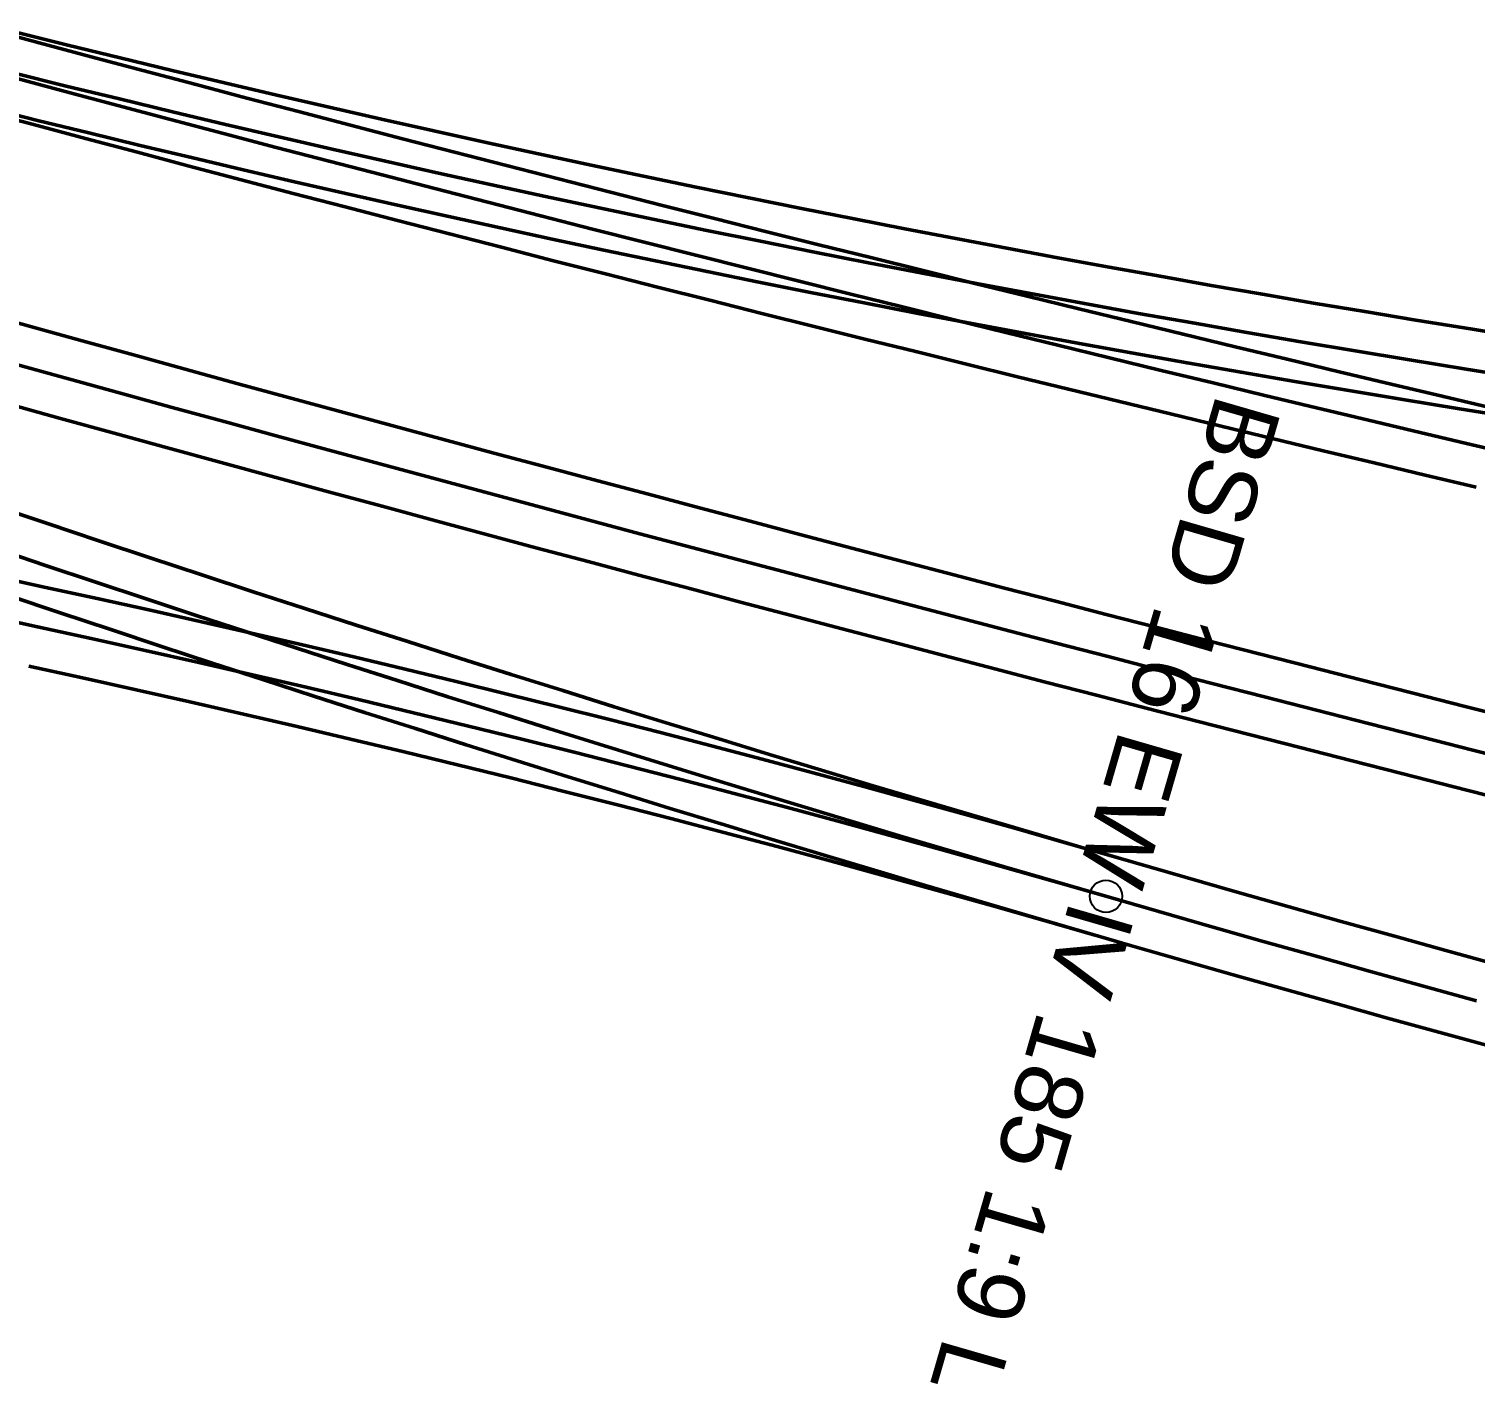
# Model space of a CAD drawing. Header units: millimetres. Extents: x 2688706 to 2690835, y 1254387 to 1255241.
# Drawn here: x 2689299.48 to 2689326.36, y 1254899.92 to 1254925.11 of the extents above; entities that cross this region are included whole.
import ezdxf

# ---------------------------------------------------------------- set-up
doc = ezdxf.new("R2010")
doc.units = ezdxf.units.MM
for name, color, linetype in [('BS-TR-B-Gleisstrang-LinieGeometrie', 7, 'Continuous'), ('BS-TR-B-Weiche-Kurzbezeichnung', 7, 'Continuous'), ('BS-TR-B-Weiche-PunktGeometrie', 7, 'Continuous'), ('BS-TR-N-Gleisstrang-LinieGeometrie', 7, 'Continuous')]:
    doc.layers.add(name, color=color, linetype=linetype)
doc.styles.add('Style-Arial', font='arial.ttf')

msp = doc.modelspace()

# ---------------------------------------------------------------- linework, layer by layer
at = {"layer": 'BS-TR-B-Gleisstrang-LinieGeometrie', "lineweight": 50}
for points in [[(2689299.193, 1254924.29, 454.408), (2689300.178, 1254924.047, 454.414), (2689301.165, 1254923.806, 454.419), (2689302.152, 1254923.569, 454.425), (2689303.14, 1254923.334, 454.43), (2689304.128, 1254923.103, 454.435), (2689305.117, 1254922.875, 454.439), (2689306.108, 1254922.65, 454.444), (2689307.098, 1254922.429, 454.449), (2689308.09, 1254922.21, 454.453), (2689309.082, 1254921.995, 454.457), (2689309.082, 1254921.995, 454.457), (2689310.081, 1254921.782, 454.461), (2689311.081, 1254921.571, 454.465), (2689312.081, 1254921.364, 454.469), (2689313.082, 1254921.161, 454.473), (2689314.084, 1254920.96, 454.477), (2689315.086, 1254920.762, 454.48), (2689316.089, 1254920.568, 454.484), (2689317.093, 1254920.377, 454.488), (2689318.097, 1254920.189, 454.492), (2689319.102, 1254920.004, 454.496), (2689320.107, 1254919.822, 454.499), (2689321.113, 1254919.643, 454.503), (2689322.119, 1254919.467, 454.507), (2689323.126, 1254919.295, 454.511), (2689324.133, 1254919.125, 454.515), (2689325.141, 1254918.959, 454.518), (2689325.141, 1254918.959, 454.518), (2689326.194, 1254918.787, 454.522), (2689327.246, 1254918.617, 454.526)], [(2689299.174, 1254924.21, 454.415), (2689300.155, 1254923.947, 454.422), (2689301.136, 1254923.685, 454.429), (2689302.118, 1254923.425, 454.436), (2689303.099, 1254923.166, 454.443), (2689304.082, 1254922.907, 454.45), (2689305.064, 1254922.65, 454.458), (2689306.047, 1254922.394, 454.465), (2689307.03, 1254922.14, 454.472), (2689308.013, 1254921.886, 454.479), (2689308.997, 1254921.634, 454.486), (2689308.997, 1254921.634, 454.486), (2689309.956, 1254921.389, 454.493), (2689310.916, 1254921.145, 454.5), (2689311.876, 1254920.902, 454.507), (2689312.837, 1254920.66, 454.514), (2689313.797, 1254920.419, 454.521), (2689314.758, 1254920.18, 454.528), (2689315.719, 1254919.941, 454.535), (2689316.68, 1254919.703, 454.542), (2689317.642, 1254919.467, 454.549), (2689318.604, 1254919.231, 454.556), (2689319.566, 1254918.996, 454.563), (2689320.528, 1254918.762, 454.57), (2689321.491, 1254918.53, 454.577), (2689322.453, 1254918.298, 454.584), (2689323.416, 1254918.067, 454.591), (2689324.379, 1254917.837, 454.597), (2689325.343, 1254917.608, 454.604), (2689326.306, 1254917.38, 454.611), (2689327.27, 1254917.152, 454.618)], [(2689299.255, 1254918.873, 454.726), (2689300.219, 1254918.606, 454.731), (2689301.183, 1254918.34, 454.735), (2689302.147, 1254918.075, 454.739), (2689303.111, 1254917.81, 454.743), (2689304.076, 1254917.547, 454.747), (2689305.041, 1254917.285, 454.751), (2689306.006, 1254917.023, 454.755), (2689306.972, 1254916.762, 454.758), (2689307.937, 1254916.502, 454.762), (2689308.903, 1254916.243, 454.765), (2689309.869, 1254915.985, 454.768), (2689310.835, 1254915.727, 454.771), (2689311.802, 1254915.471, 454.774), (2689312.768, 1254915.215, 454.776), (2689313.735, 1254914.959, 454.779), (2689314.702, 1254914.705, 454.781), (2689315.67, 1254914.451, 454.784), (2689316.637, 1254914.198, 454.786), (2689317.605, 1254913.946, 454.788), (2689318.573, 1254913.694, 454.789), (2689319.541, 1254913.444, 454.791), (2689320.509, 1254913.193, 454.793), (2689321.477, 1254912.944, 454.794), (2689322.446, 1254912.695, 454.795), (2689323.414, 1254912.447, 454.796), (2689324.383, 1254912.199, 454.797), (2689325.352, 1254911.952, 454.798), (2689326.321, 1254911.706, 454.799), (2689327.291, 1254911.46, 454.799)], [(2689298.862, 1254915.449, 454.986), (2689299.794, 1254915.136, 454.995), (2689300.727, 1254914.824, 455.003), (2689301.66, 1254914.515, 455.011), (2689302.594, 1254914.207, 455.019), (2689303.528, 1254913.902, 455.027), (2689304.463, 1254913.598, 455.034), (2689305.399, 1254913.296, 455.042), (2689306.335, 1254912.996, 455.049), (2689307.272, 1254912.697, 455.056), (2689308.209, 1254912.401, 455.062), (2689309.147, 1254912.106, 455.069), (2689310.085, 1254911.813, 455.075), (2689311.025, 1254911.522, 455.081), (2689311.964, 1254911.233, 455.087), (2689312.904, 1254910.946, 455.093), (2689313.845, 1254910.66, 455.098), (2689314.787, 1254910.377, 455.103), (2689315.728, 1254910.095, 455.108), (2689316.671, 1254909.815, 455.113), (2689317.614, 1254909.537, 455.118), (2689318.557, 1254909.261, 455.122), (2689319.501, 1254908.987, 455.126)], [(2689319.501, 1254908.987, 455.127), (2689318.517, 1254909.27, 455.122), (2689317.532, 1254909.55, 455.118), (2689316.546, 1254909.826, 455.114), (2689315.558, 1254910.099, 455.109), (2689314.57, 1254910.369, 455.105), (2689313.581, 1254910.635, 455.101), (2689312.591, 1254910.897, 455.097), (2689311.6, 1254911.156, 455.093), (2689310.608, 1254911.412, 455.088), (2689309.615, 1254911.664, 455.085), (2689308.622, 1254911.913, 455.081), (2689307.627, 1254912.158, 455.077), (2689306.632, 1254912.4, 455.074), (2689305.636, 1254912.638, 455.071), (2689304.639, 1254912.873, 455.068), (2689303.641, 1254913.105, 455.066), (2689302.642, 1254913.332, 455.063), (2689301.643, 1254913.557, 455.061), (2689300.643, 1254913.778, 455.06), (2689299.642, 1254913.995, 455.058), (2689299.642, 1254913.995, 455.058), (2689298.653, 1254914.21, 455.057)], [(2689319.501, 1254908.987, 455.126), (2689320.483, 1254908.704, 455.131), (2689321.466, 1254908.422, 455.135), (2689322.449, 1254908.143, 455.138), (2689323.432, 1254907.866, 455.142), (2689324.417, 1254907.591, 455.145), (2689325.401, 1254907.318, 455.148), (2689326.386, 1254907.047, 455.151)]]:
    msp.add_polyline3d(points, dxfattribs=at)
at = {"layer": 'BS-TR-B-Weiche-PunktGeometrie', "lineweight": 25}
msp.add_circle((2689319.501, 1254908.987, 455.126), 0.3, dxfattribs=at)
at = {"layer": 'BS-TR-N-Gleisstrang-LinieGeometrie', "color": 1, "lineweight": 50, "true_color": 0xff0000}
for points in [[(2689298.71, 1254925.108, 454.35), (2689299.674, 1254924.849, 454.357), (2689300.638, 1254924.591, 454.364), (2689301.602, 1254924.335, 454.371), (2689302.567, 1254924.079, 454.378), (2689303.532, 1254923.824, 454.385), (2689304.497, 1254923.571, 454.392), (2689305.462, 1254923.319, 454.399), (2689306.428, 1254923.068, 454.406), (2689307.394, 1254922.817, 454.413), (2689308.36, 1254922.569, 454.42), (2689309.327, 1254922.321, 454.428), (2689310.294, 1254922.074, 454.435), (2689311.261, 1254921.828, 454.443), (2689312.228, 1254921.584, 454.45), (2689313.196, 1254921.34, 454.458), (2689314.164, 1254921.098, 454.466), (2689315.132, 1254920.857, 454.474), (2689316.101, 1254920.617, 454.481), (2689316.101, 1254920.617, 454.481), (2689317.067, 1254920.379, 454.489), (2689318.034, 1254920.141, 454.497), (2689319, 1254919.905, 454.504), (2689319.967, 1254919.669, 454.512), (2689320.934, 1254919.434, 454.52), (2689321.901, 1254919.201, 454.527), (2689322.869, 1254918.968, 454.535), (2689323.837, 1254918.736, 454.542), (2689324.805, 1254918.505, 454.55), (2689325.773, 1254918.275, 454.558), (2689326.741, 1254918.046, 454.565)], [(2689299.24, 1254925.049, 454.347), (2689300.209, 1254924.809, 454.353), (2689301.178, 1254924.572, 454.358), (2689302.148, 1254924.338, 454.364), (2689303.118, 1254924.108, 454.369), (2689304.089, 1254923.88, 454.374), (2689305.061, 1254923.655, 454.378), (2689306.034, 1254923.433, 454.383), (2689307.008, 1254923.215, 454.387), (2689307.982, 1254922.999, 454.392), (2689308.956, 1254922.787, 454.396), (2689309.932, 1254922.578, 454.401), (2689310.908, 1254922.371, 454.405), (2689311.885, 1254922.168, 454.41), (2689312.862, 1254921.968, 454.414), (2689313.84, 1254921.771, 454.419), (2689314.819, 1254921.577, 454.423), (2689314.819, 1254921.577, 454.423), (2689315.765, 1254921.392, 454.427), (2689316.713, 1254921.21, 454.431), (2689317.661, 1254921.031, 454.436), (2689318.609, 1254920.855, 454.44), (2689319.558, 1254920.681, 454.444), (2689320.508, 1254920.51, 454.448), (2689321.458, 1254920.342, 454.452), (2689322.408, 1254920.177, 454.457), (2689323.359, 1254920.014, 454.461), (2689324.31, 1254919.854, 454.465), (2689325.262, 1254919.697, 454.469), (2689325.262, 1254919.697, 454.469), (2689326.314, 1254919.526, 454.474), (2689327.365, 1254919.356, 454.478)], [(2689298.605, 1254923.588, 454.472), (2689299.569, 1254923.329, 454.479), (2689300.534, 1254923.071, 454.486), (2689301.5, 1254922.815, 454.493), (2689302.465, 1254922.559, 454.5), (2689303.431, 1254922.305, 454.507), (2689304.398, 1254922.051, 454.514), (2689305.364, 1254921.799, 454.521), (2689306.331, 1254921.548, 454.528), (2689307.298, 1254921.298, 454.535), (2689308.265, 1254921.049, 454.542), (2689309.233, 1254920.801, 454.549), (2689310.201, 1254920.555, 454.555), (2689311.169, 1254920.309, 454.561), (2689312.138, 1254920.065, 454.568), (2689313.106, 1254919.821, 454.574), (2689314.075, 1254919.579, 454.58), (2689314.075, 1254919.579, 454.58), (2689315.021, 1254919.344, 454.587), (2689315.966, 1254919.11, 454.593), (2689316.912, 1254918.876, 454.599), (2689317.858, 1254918.644, 454.605), (2689318.804, 1254918.412, 454.611), (2689319.751, 1254918.181, 454.618), (2689320.698, 1254917.952, 454.624), (2689321.645, 1254917.723, 454.63), (2689322.592, 1254917.495, 454.636), (2689323.539, 1254917.268, 454.642), (2689324.487, 1254917.042, 454.649), (2689325.434, 1254916.817, 454.655), (2689326.382, 1254916.592, 454.661)], [(2689298.694, 1254923.645, 454.466), (2689299.646, 1254923.408, 454.472), (2689300.599, 1254923.174, 454.477), (2689301.553, 1254922.943, 454.482), (2689302.507, 1254922.716, 454.487), (2689303.463, 1254922.491, 454.492), (2689304.418, 1254922.269, 454.497), (2689305.375, 1254922.05, 454.501), (2689306.332, 1254921.834, 454.506), (2689307.29, 1254921.621, 454.51), (2689308.248, 1254921.41, 454.514), (2689309.207, 1254921.203, 454.518), (2689310.167, 1254920.999, 454.521), (2689311.128, 1254920.798, 454.524), (2689312.089, 1254920.599, 454.527), (2689313.05, 1254920.404, 454.53), (2689314.012, 1254920.212, 454.533), (2689314.012, 1254920.212, 454.533), (2689315.01, 1254920.015, 454.536), (2689316.009, 1254919.822, 454.54), (2689317.008, 1254919.632, 454.543), (2689318.007, 1254919.445, 454.546), (2689319.008, 1254919.261, 454.549), (2689320.009, 1254919.079, 454.552), (2689321.01, 1254918.901, 454.555), (2689322.012, 1254918.727, 454.558), (2689323.014, 1254918.555, 454.561), (2689324.017, 1254918.386, 454.564), (2689325.021, 1254918.22, 454.567), (2689325.021, 1254918.22, 454.567), (2689326.073, 1254918.049, 454.571), (2689327.126, 1254917.878, 454.574)], [(2689298.554, 1254919.845, 454.673), (2689299.513, 1254919.578, 454.678), (2689300.471, 1254919.312, 454.683), (2689301.43, 1254919.048, 454.688), (2689302.39, 1254918.784, 454.693), (2689303.349, 1254918.521, 454.698), (2689304.309, 1254918.259, 454.702), (2689305.269, 1254917.998, 454.707), (2689306.229, 1254917.738, 454.711), (2689307.189, 1254917.478, 454.715), (2689308.15, 1254917.22, 454.719), (2689309.111, 1254916.963, 454.723), (2689309.111, 1254916.963, 454.723), (2689310.055, 1254916.71, 454.727), (2689311, 1254916.459, 454.73), (2689311.945, 1254916.208, 454.734), (2689312.889, 1254915.958, 454.737), (2689313.834, 1254915.708, 454.74), (2689314.78, 1254915.459, 454.743), (2689315.725, 1254915.211, 454.746), (2689316.671, 1254914.964, 454.748), (2689317.616, 1254914.717, 454.751), (2689318.562, 1254914.471, 454.753), (2689319.508, 1254914.225, 454.756), (2689320.455, 1254913.981, 454.758), (2689321.401, 1254913.737, 454.76), (2689322.348, 1254913.493, 454.762), (2689323.294, 1254913.25, 454.763), (2689324.241, 1254913.008, 454.765), (2689325.189, 1254912.767, 454.767), (2689325.189, 1254912.767, 454.767), (2689326.18, 1254912.515, 454.768), (2689327.171, 1254912.264, 454.769)], [(2689299.075, 1254918.146, 454.775), (2689300.07, 1254917.87, 454.779), (2689301.066, 1254917.595, 454.782), (2689302.062, 1254917.321, 454.786), (2689303.058, 1254917.048, 454.79), (2689304.054, 1254916.777, 454.793), (2689305.051, 1254916.506, 454.796), (2689306.048, 1254916.236, 454.799), (2689307.045, 1254915.967, 454.802), (2689307.045, 1254915.967, 454.802), (2689307.989, 1254915.713, 454.805), (2689308.932, 1254915.46, 454.807), (2689309.876, 1254915.208, 454.81), (2689310.82, 1254914.957, 454.812), (2689311.765, 1254914.706, 454.814), (2689312.709, 1254914.456, 454.816), (2689313.654, 1254914.207, 454.818), (2689314.599, 1254913.958, 454.82), (2689315.544, 1254913.71, 454.821), (2689316.489, 1254913.463, 454.823), (2689317.434, 1254913.216, 454.824), (2689318.38, 1254912.97, 454.825), (2689319.325, 1254912.725, 454.826), (2689320.271, 1254912.48, 454.827), (2689321.217, 1254912.237, 454.828), (2689322.164, 1254911.994, 454.828), (2689323.11, 1254911.751, 454.829), (2689323.11, 1254911.751, 454.829), (2689324.054, 1254911.51, 454.829), (2689324.999, 1254911.269, 454.829), (2689325.943, 1254911.029, 454.83), (2689326.888, 1254910.789, 454.83)], [(2689298.877, 1254916.234, 454.942), (2689299.831, 1254915.913, 454.952), (2689300.785, 1254915.594, 454.961), (2689301.74, 1254915.277, 454.971), (2689302.696, 1254914.962, 454.98), (2689303.652, 1254914.649, 454.988), (2689304.609, 1254914.338, 454.997), (2689305.567, 1254914.029, 455.005), (2689306.525, 1254913.721, 455.013), (2689307.484, 1254913.416, 455.021), (2689308.444, 1254913.112, 455.029), (2689309.404, 1254912.811, 455.037), (2689310.364, 1254912.511, 455.044), (2689311.326, 1254912.214, 455.051), (2689312.288, 1254911.918, 455.058), (2689313.25, 1254911.624, 455.064), (2689314.213, 1254911.332, 455.071), (2689315.177, 1254911.042, 455.077), (2689316.141, 1254910.754, 455.083), (2689317.106, 1254910.468, 455.089), (2689318.071, 1254910.184, 455.094), (2689319.037, 1254909.902, 455.099), (2689320.004, 1254909.622, 455.104), (2689320.971, 1254909.344, 455.109), (2689321.938, 1254909.067, 455.114), (2689322.907, 1254908.793, 455.118), (2689323.875, 1254908.521, 455.123), (2689324.845, 1254908.25, 455.127), (2689325.815, 1254907.982, 455.131), (2689326.785, 1254907.715, 455.134)], [(2689299.8, 1254914.727, 455.017), (2689298.812, 1254914.941, 455.015), (2689297.825, 1254915.157, 455.013), (2689296.839, 1254915.375, 455.011), (2689295.853, 1254915.595, 455.009), (2689294.867, 1254915.817, 455.007), (2689293.882, 1254916.042, 455.005)], [(2689299.124, 1254914.571, 455.032), (2689300.065, 1254914.256, 455.04), (2689301.006, 1254913.943, 455.047), (2689301.948, 1254913.631, 455.054), (2689302.891, 1254913.322, 455.061), (2689303.834, 1254913.015, 455.068), (2689304.778, 1254912.709, 455.075), (2689305.722, 1254912.405, 455.081), (2689306.667, 1254912.103, 455.088), (2689307.612, 1254911.803, 455.093), (2689308.559, 1254911.505, 455.099), (2689309.505, 1254911.209, 455.105), (2689310.453, 1254910.915, 455.11), (2689311.401, 1254910.622, 455.115), (2689312.349, 1254910.332, 455.12), (2689313.298, 1254910.043, 455.125), (2689314.248, 1254909.756, 455.13), (2689315.198, 1254909.471, 455.134), (2689316.149, 1254909.188, 455.138), (2689317.1, 1254908.907, 455.142), (2689318.052, 1254908.628, 455.146), (2689319.005, 1254908.35, 455.149), (2689319.958, 1254908.075, 455.152), (2689320.911, 1254907.801, 455.156), (2689321.865, 1254907.529, 455.158), (2689322.82, 1254907.259, 455.161), (2689323.775, 1254906.992, 455.163), (2689324.731, 1254906.725, 455.166), (2689325.687, 1254906.461, 455.168), (2689326.644, 1254906.199, 455.17)], [(2689319.71, 1254909.707, 455.103), (2689318.77, 1254909.977, 455.098), (2689317.829, 1254910.245, 455.093), (2689316.888, 1254910.509, 455.088), (2689315.945, 1254910.77, 455.083), (2689315.002, 1254911.028, 455.078), (2689314.058, 1254911.283, 455.074), (2689313.113, 1254911.535, 455.069), (2689312.167, 1254911.783, 455.064), (2689311.22, 1254912.029, 455.059), (2689310.273, 1254912.271, 455.055), (2689309.324, 1254912.51, 455.05), (2689308.375, 1254912.746, 455.046), (2689307.425, 1254912.979, 455.042), (2689306.475, 1254913.208, 455.038), (2689305.523, 1254913.435, 455.034), (2689304.571, 1254913.658, 455.031), (2689303.618, 1254913.878, 455.028), (2689302.664, 1254914.095, 455.025), (2689301.71, 1254914.309, 455.022), (2689300.755, 1254914.52, 455.019), (2689299.799, 1254914.727, 455.017)], [(2689319.293, 1254908.267, 455.15), (2689318.311, 1254908.549, 455.147), (2689317.328, 1254908.828, 455.143), (2689316.345, 1254909.104, 455.14), (2689315.36, 1254909.376, 455.136), (2689314.374, 1254909.645, 455.133), (2689313.388, 1254909.911, 455.13), (2689312.4, 1254910.172, 455.126), (2689311.412, 1254910.431, 455.123), (2689310.422, 1254910.686, 455.12), (2689309.432, 1254910.938, 455.117), (2689308.441, 1254911.186, 455.114), (2689307.449, 1254911.43, 455.111), (2689306.456, 1254911.672, 455.109), (2689305.463, 1254911.909, 455.107), (2689304.468, 1254912.144, 455.105), (2689303.473, 1254912.375, 455.103), (2689302.477, 1254912.602, 455.102), (2689301.48, 1254912.826, 455.101), (2689300.482, 1254913.046, 455.1), (2689299.484, 1254913.263, 455.099)]]:
    msp.add_polyline3d(points, dxfattribs=at)

# ---------------------------------------------------------------- texts
at = {"layer": 'BS-TR-B-Weiche-Kurzbezeichnung', "lineweight": 50, "style": 'Style-Arial'}
msp.add_text('BSD 16 EW IV 185 1:9 L', height=1.25, rotation=253.8546, dxfattribs=at).set_placement((2689321.565, 1254918.363, 455.126))

doc.saveas('drawing.dxf')
